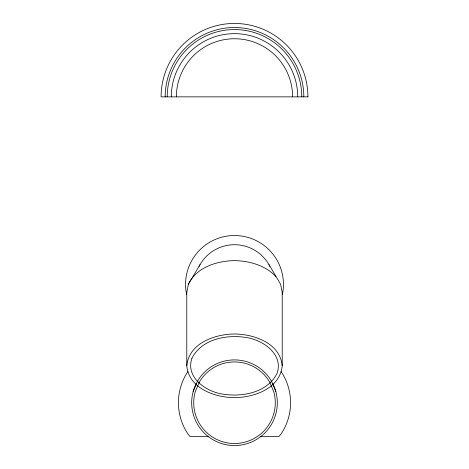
<?xml version="1.0" encoding="UTF-8"?>
<svg xmlns="http://www.w3.org/2000/svg" width="469" height="469" viewBox="0 0 469 469"><rect width="100%" height="100%" fill="white"/><g stroke="black" fill="none" stroke-linecap="round" stroke-linejoin="round"><path stroke-width="0.7" d="M200.064 264.575L188.409 284.179L186.785 292.41L186.785 365.82C188.855 388.396 214.855 397.542 234.5 397.63C254.145 397.542 280.145 388.396 282.215 365.82L282.215 292.41L280.591 284.179L268.936 264.575M186.785 365.82C188.855 343.244 214.855 334.098 234.5 334.01C254.145 334.098 280.145 343.244 282.215 365.82M193.14 391.644L197.414 381.315A42.82 42.82 0 0 1 271.586 381.315L275.86 391.644M188.409 284.179C196.617 267.16 216.871 260.969 234.5 260.6C249.537 260.946 265.231 265.284 275.825 276.505M208.641 436.375L189.922 436.375L187.876 433.884A56.075 56.075 0 0 1 187.876 371.577M260.359 436.375L279.078 436.375L281.124 433.884A56.075 56.075 0 0 0 281.124 371.577M272.899 383.777A42.82 42.82 0 0 1 234.5 445.55A42.82 42.82 0 0 1 196.101 383.777M165.17 96.86A69.33 69.33 0 0 1 234.5 27.53A69.33 69.33 0 0 1 303.83 96.86M186.574 294.368A48.94 48.94 0 0 1 234.5 235.52A48.94 48.94 0 0 1 282.426 294.368M199.079 266.398A39.765 39.765 0 0 1 269.921 266.398M171.285 96.86A63.215 63.215 0 0 1 234.5 33.645A63.215 63.215 0 0 1 297.715 96.86M167.21 96.86A67.29 67.29 0 0 1 234.5 29.565A67.29 67.29 0 0 1 301.79 96.86M176.385 96.86A58.115 58.115 0 0 1 234.5 38.745A58.115 58.115 0 0 1 292.615 96.86M191.956 358.222C185.196 377.533 206.313 391.861 223.097 394.183C242.643 397.225 267.324 392.606 277.044 373.418C283.804 354.107 262.687 339.779 245.903 337.457C226.357 334.415 201.676 339.034 191.956 358.222M199.178 382.335L195.11 392.172A40.785 40.785 0 0 0 234.5 443.51A40.785 40.785 0 0 0 273.89 392.172L269.822 382.335A40.785 40.785 0 0 0 199.178 382.335M307.91 96.86L161.09 96.86A73.41 73.41 0 0 1 234.5 23.45A73.41 73.41 0 0 1 307.91 96.86"/></g></svg>
